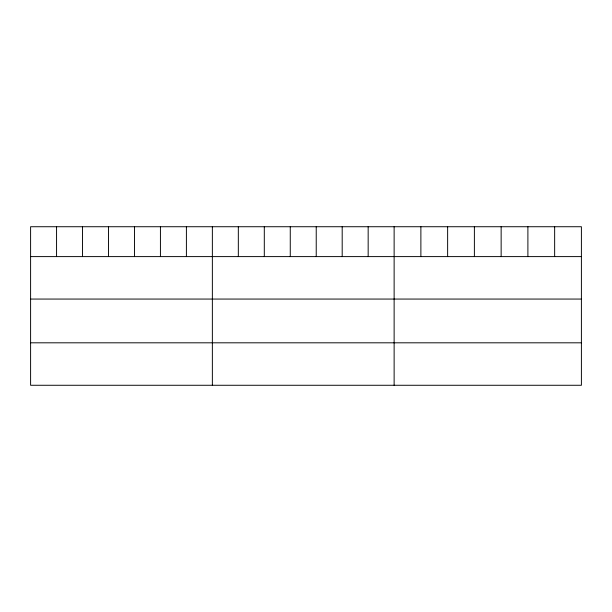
<?xml version="1.0" encoding="UTF-8"?>
<svg xmlns="http://www.w3.org/2000/svg" width="612" height="612" viewBox="0 0 612 612"><rect width="100%" height="100%" fill="white"/><g stroke="black" fill="none" stroke-linecap="round" stroke-linejoin="round"><path stroke-width="0.92" d="M581.4 256.604L581.4 385.269L30.6 385.269L30.6 226.731L581.4 226.731L581.4 256.604L30.6 256.604M30.6 299.061L581.4 299.061M30.6 342.812L581.4 342.812M554.648 226.731L554.648 256.604M527.896 226.731L527.896 256.604M501.144 226.731L501.144 256.604M474.384 226.731L474.384 256.604M447.632 226.731L447.632 256.604M420.88 226.731L420.88 256.604M394.128 226.731L394.128 385.269M368.164 226.731L368.164 256.604M342.192 226.731L342.192 256.604M316.228 226.731L316.228 256.604M290.264 226.731L290.264 256.604M264.3 226.731L264.3 256.604M238.328 226.731L238.328 256.604M212.364 226.731L212.364 385.269M186.4 226.731L186.4 256.604M160.428 226.731L160.428 256.604M134.464 226.731L134.464 256.604M108.5 226.731L108.5 256.604M82.536 226.731L82.536 256.604M56.564 226.731L56.564 256.604"/></g></svg>
